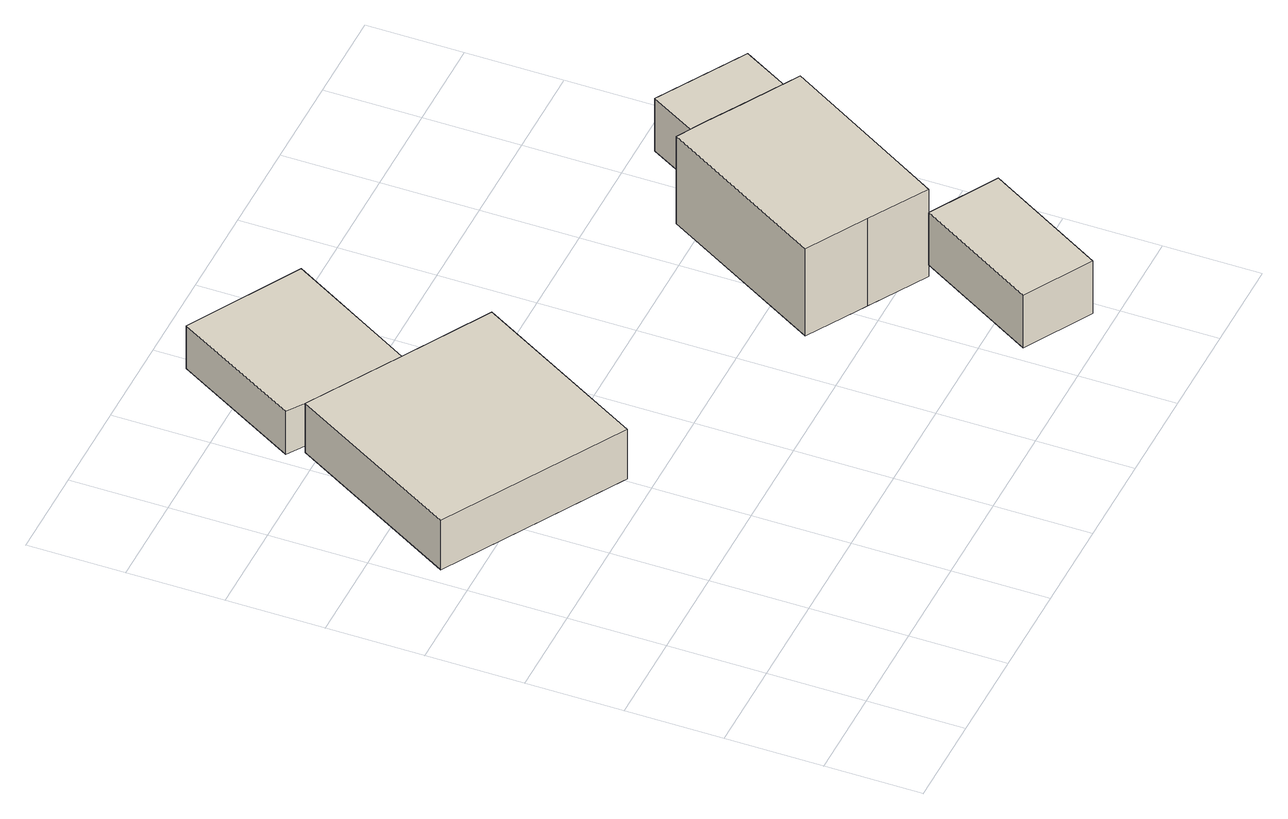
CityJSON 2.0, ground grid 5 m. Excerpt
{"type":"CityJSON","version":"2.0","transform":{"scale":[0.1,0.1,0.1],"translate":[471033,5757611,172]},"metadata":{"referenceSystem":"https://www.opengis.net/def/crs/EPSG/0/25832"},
"CityObjects":{
"building1":{"type":"Building","attributes":{"Gemeindeschluessel":"05711000","BezugspunktDach":"2000","function":"31001_9998","measuredHeight":3.09},"address":[{"country":"Germany","locality":"Bielefeld","thoroughfareNumber":"179","thoroughfareName":"Senner Hellweg"}],"geometry":[{"type":"Solid","lod":"1","boundaries":[[[[0,1,2,3,4]],[[5,6,7,8,9]],[[5,9,4,3]],[[6,5,3,2]],[[7,6,2,1]],[[8,7,1,0]],[[9,8,0,4]]]]}]},
"building2":{"type":"Building","attributes":{"Gemeindeschluessel":"05711000","BezugspunktDach":"2000","function":"51009_1611","measuredHeight":2.63},"address":[{"country":"Germany"}],"geometry":[{"type":"Solid","lod":"1","boundaries":[[[[10,11,1,0,12]],[[13,14,15,16,17]],[[13,17,12,0]],[[14,13,0,1]],[[15,14,1,11]],[[16,15,11,10]],[[17,16,10,12]]]]}]},
"building3":{"type":"Building","attributes":{"Gemeindeschluessel":"05711000","BezugspunktDach":"2000","function":"51009_1610","measuredHeight":3.27},"address":[{"country":"Germany"}],"geometry":[{"type":"Solid","lod":"1","boundaries":[[[[18,19,20,21]],[[22,23,24,25]],[[22,25,21,20]],[[23,22,20,19]],[[24,23,19,18]],[[25,24,18,21]]]]}]},
"building4":{"type":"Building","attributes":{"Gemeindeschluessel":"05711000","BezugspunktDach":"2000","function":"31001_1010","measuredHeight":6.45},"address":[{"country":"Germany","locality":"Bielefeld","thoroughfareNumber":"179","thoroughfareName":"Senner Hellweg"}],"geometry":[{"type":"Solid","lod":"1","boundaries":[[[[26,27,28,29,30,31,32]],[[33,34,35,36,37,38,39]],[[33,39,32,31]],[[34,33,31,30]],[[35,34,30,29]],[[36,35,29,28]],[[37,36,28,27]],[[38,37,27,26]],[[39,38,26,32]]]]}]},
"building5":{"type":"Building","attributes":{"Gemeindeschluessel":"05711000","BezugspunktDach":"2000","function":"51009_1610","measuredHeight":4.01},"address":[{"country":"Germany"}],"geometry":[{"type":"Solid","lod":"1","boundaries":[[[[40,41,42,43]],[[44,45,46,47]],[[44,47,43,42]],[[45,44,42,41]],[[46,45,41,40]],[[47,46,40,43]]]]}]}
},
"vertices":[
[109,279,33],[61,307,33],[9,217,33],[102,163,33],[154,253,33],[102,163,3],[9,217,3],[61,307,3],[109,279,3],[154,253,3],
[90,379,33],[52,313,33],[148,346,33],[109,279,7],[61,307,7],[52,313,7],[90,379,7],[148,346,7],
[272,84,57],[235,21,57],[270,1,57],[307,64,57],[270,1,25],[235,21,25],[272,84,25],[307,64,25],
[292,188,71],[277,197,71],[261,206,71],[211,120,71],[242,102,71],[272,84,71],[323,170,71],[272,84,18],[242,102,18],[211,120,18],[261,206,18],[277,197,18],[292,188,18],[323,170,18],
[297,232,57],[277,197,57],[323,170,57],[343,205,57],[323,170,25],[277,197,25],[297,232,25],[343,205,25]
]}
